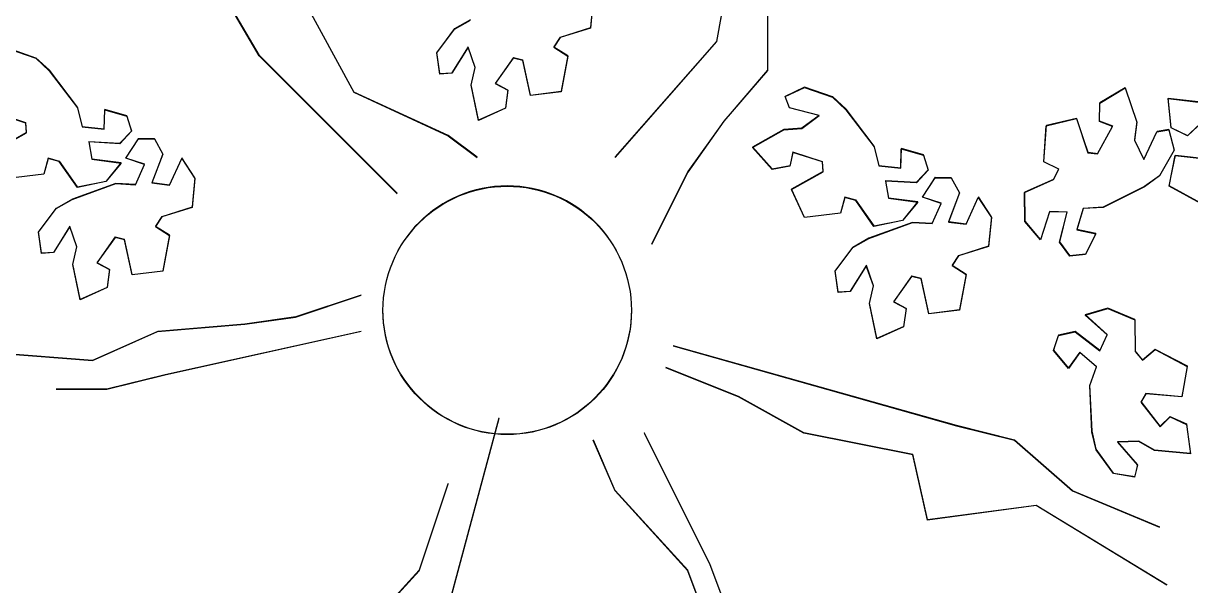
# Model space of a CAD drawing. Header units: centimetres. Extents: x -3096 to 17897, y -3131 to 15798.
# Drawn here: x 2906.1 to 3029.3, y 4307 to 4366.4 of the extents above; entities that cross this region are included whole.
import ezdxf

# ---------------------------------------------------------------- set-up
doc = ezdxf.new("R2010")
doc.units = ezdxf.units.CM
doc.layers.add('A-ANNO SYMB', color=3, linetype='Continuous', lineweight=13)
doc.layers.add('alberi', color=74, linetype='Continuous')

msp = doc.modelspace()

# ---------------------------------------------------------------- linework, layer by layer
at = {"layer": 'A-ANNO SYMB', "color": 42}
for points in [[(2945.57, 4348.44), (2931.02, 4362.98), (2925.65, 4372.17), (2916.46, 4380.59), (2910.33, 4390.54), (2915.69, 4387.48), (2918.76, 4381.36), (2927.19, 4377.53), (2931.02, 4372.94), (2935.61, 4369.11), (2940.98, 4359.16), (2950.94, 4354.56), (2954, 4352.27)], [(2968.56, 4352.27), (2979.29, 4364.51), (2980.82, 4372.94), (2990.78, 4382.89), (2994.61, 4389.78), (2993.84, 4383.65), (2991.54, 4377.53), (2984.65, 4371.4), (2984.65, 4368.34), (2984.65, 4361.45), (2980.05, 4356.09), (2976.22, 4350.74), (2972.39, 4343.08)], [(2903.43, 4331.6), (2913.39, 4330.83), (2920.29, 4333.89), (2929.48, 4334.66), (2934.85, 4335.42), (2941.74, 4337.72)], [(2941.74, 4333.89), (2921.06, 4329.3), (2914.93, 4327.77), (2909.56, 4327.77)], [(2974.69, 4332.36), (3004.57, 4323.94), (3010.7, 4322.41), (3016.83, 4317.05), (3026.02, 4313.22)], [(3026.79, 4307.1), (3013, 4315.52), (3001.5, 4313.99), (2999.97, 4320.88), (2988.48, 4323.18), (2981.58, 4327), (2973.92, 4330.07)], [(2956.3, 4324.71), (2950.94, 4304.8), (2941.74, 4294.85), (2931.02, 4272.65), (2914.93, 4256.57), (2931.02, 4277.24), (2940.21, 4300.21), (2947.87, 4308.63), (2950.94, 4317.82)], [(2971.62, 4323.18), (2978.52, 4309.4), (2980.82, 4303.27), (2984.65, 4294.85), (2985.41, 4287.96), (2983.88, 4284.13), (2978.52, 4302.51), (2976.22, 4308.63), (2968.56, 4317.05), (2966.26, 4322.41)]]:
    msp.add_lwpolyline(points, dxfattribs=at)
at = {"layer": 'A-ANNO SYMB'}
for points in [[(2966.25, 4369), (2965.94, 4365.94), (2962.76, 4364.93), (2962.09, 4363.91), (2963.56, 4362.97), (2963.56, 4362.97), (2962.87, 4359.2), (2959.62, 4358.8), (2958.82, 4362.53), (2957.82, 4362.76), (2955.92, 4360.07), (2957.23, 4359.37), (2956.98, 4357.46), (2954.15, 4356.18), (2953.35, 4359.9), (2953.8, 4361.76), (2953.04, 4363.9), (2951.34, 4361.16), (2950.05, 4361.08), (2949.75, 4363.31), (2951.6, 4365.82), (2953.31, 4366.79)], [(2904.48, 4363.78), (2907.43, 4362.75), (2908.86, 4361.42), (2911.82, 4357.53), (2912.33, 4355.5), (2914.65, 4355.25), (2914.7, 4357.3), (2917.04, 4356.65), (2917.54, 4355.04), (2916.29, 4353.72), (2916.29, 4353.72), (2913.02, 4353.9), (2913.34, 4352.08), (2916.43, 4351.68), (2914.84, 4349.72), (2911.82, 4349.1), (2909.91, 4351.84), (2908.74, 4352.17), (2908.28, 4350.5), (2908.28, 4350.5), (2904.47, 4350.03)], [(3030.05, 4355.57), (3028.97, 4354.55), (3027.24, 4355.39), (3026.92, 4358.48), (3030.7, 4358.06)], [(2903.12, 4353.01), (2906.44, 4354.89), (2906.37, 4355.91), (2903.23, 4356.92)], [(3030.37, 4347.41), (3027.02, 4349.26), (3027.67, 4352.47), (3031.46, 4352.04)]]:
    msp.add_lwpolyline(points, dxfattribs=at)
for points in [[(2988.54, 4359.66), (2991.49, 4358.64), (2992.92, 4357.3), (2995.88, 4353.41), (2996.39, 4351.38), (2998.71, 4351.13), (2998.76, 4353.19), (3001.1, 4352.53), (3001.59, 4350.92), (3000.35, 4349.6), (3000.35, 4349.6), (2997.08, 4349.79), (2997.39, 4347.96), (3000.49, 4347.56), (2998.9, 4345.6), (2995.88, 4344.99), (2993.96, 4347.73), (2992.79, 4348.05), (2992.33, 4346.38), (2992.33, 4346.38), (2988.53, 4345.91), (2987.18, 4348.9), (2990.5, 4350.77), (2990.43, 4351.79), (2987.29, 4352.8), (2987.01, 4351.35), (2985.12, 4351.01), (2983.05, 4353.33), (2986.36, 4355.2), (2988.27, 4355.33), (2990.09, 4356.69), (2986.97, 4357.5), (2986.5, 4358.7)], [(3027.56, 4353.02), (3026, 4350.32), (3024.42, 4349.17), (3020.04, 4346.99), (3017.96, 4346.87), (3017.27, 4344.64), (3019.28, 4344.21), (3018.2, 4342.03), (3016.52, 4341.85), (3015.47, 4343.32), (3015.47, 4343.32), (3016.26, 4346.49), (3014.41, 4346.53), (3013.43, 4343.57), (3011.81, 4345.49), (3011.77, 4348.58), (3014.82, 4349.94), (3015.36, 4351.03), (3013.8, 4351.79), (3013.8, 4351.79), (3014.06, 4355.61), (3017.24, 4356.38), (3018.46, 4352.77), (3019.48, 4352.65), (3021.06, 4355.54), (3019.68, 4356.09), (3019.71, 4358.01), (3022.38, 4359.61), (3023.59, 4356), (3023.36, 4354.1), (3024.36, 4352.06), (3025.74, 4354.98), (3027, 4355.21)], [(2907.72, 4344.37), (2909.57, 4346.88), (2911.28, 4347.85), (2915.87, 4349.51), (2917.96, 4349.4), (2918.89, 4351.53), (2916.94, 4352.19), (2918.27, 4354.23), (2919.95, 4354.22), (2920.84, 4352.64), (2920.84, 4352.64), (2919.69, 4349.58), (2921.52, 4349.33), (2922.83, 4352.16), (2924.22, 4350.06), (2923.91, 4347), (2920.73, 4345.99), (2920.06, 4344.97), (2921.53, 4344.03), (2921.53, 4344.03), (2920.84, 4340.26), (2917.59, 4339.86), (2916.79, 4343.59), (2915.79, 4343.82), (2913.89, 4341.13), (2915.2, 4340.43), (2914.95, 4338.52), (2912.12, 4337.24), (2911.32, 4340.96), (2911.77, 4342.82), (2911.01, 4344.96), (2909.31, 4342.23), (2908.03, 4342.14)], [(2991.78, 4340.26), (2993.63, 4342.76), (2995.34, 4343.73), (2999.93, 4345.4), (3002.02, 4345.28), (3002.95, 4347.42), (3001, 4348.07), (3002.33, 4350.12), (3004.01, 4350.11), (3004.9, 4348.52), (3004.9, 4348.52), (3003.75, 4345.46), (3005.58, 4345.22), (3006.89, 4348.05), (3008.28, 4345.95), (3007.97, 4342.88), (3004.79, 4341.87), (3004.12, 4340.85), (3005.59, 4339.91), (3005.59, 4339.91), (3004.9, 4336.15), (3001.65, 4335.74), (3000.85, 4339.47), (2999.85, 4339.71), (2997.95, 4337.02), (2999.26, 4336.31), (2999.01, 4334.41), (2996.18, 4333.12), (2995.38, 4336.84), (2995.83, 4338.7), (2995.07, 4340.85), (2993.37, 4338.11), (2992.08, 4338.02)], [(3021.15, 4318.88), (3019.3, 4321.4), (3018.88, 4323.31), (3018.64, 4328.19), (3019.36, 4330.15), (3017.59, 4331.67), (3016.39, 4330), (3014.83, 4331.87), (3015.33, 4333.48), (3017.11, 4333.86), (3017.11, 4333.86), (3019.7, 4331.86), (3020.47, 4333.54), (3018.15, 4335.62), (3020.56, 4336.34), (3023.41, 4335.14), (3023.43, 4331.8), (3024.21, 4330.86), (3025.54, 4331.98), (3025.54, 4331.98), (3028.94, 4330.22), (3028.37, 4326.99), (3024.57, 4327.32), (3024.05, 4326.44), (3026.06, 4323.83), (3027.12, 4324.88), (3028.87, 4324.08), (3029.27, 4320.99), (3025.47, 4321.33), (3023.83, 4322.3), (3021.56, 4322.21), (3023.67, 4319.78), (3023.38, 4318.52)]]:
    msp.add_lwpolyline(points, close=True, dxfattribs=at)
msp.add_circle((2957.17, 4336.13), 13.11, dxfattribs=at)
at = {"layer": 'alberi', "color": 42}
for points in [[(2945.57, 4348.38), (2931.01, 4362.93), (2925.65, 4372.11), (2916.45, 4380.54), (2910.32, 4390.49), (2915.69, 4387.43), (2918.75, 4381.3), (2927.18, 4377.47), (2931.01, 4372.88), (2935.61, 4369.05), (2940.97, 4359.1), (2950.93, 4354.51), (2953.99, 4352.21)], [(2968.55, 4352.21), (2979.28, 4364.46), (2980.81, 4372.88), (2990.77, 4382.83), (2994.6, 4389.72), (2993.84, 4383.6), (2991.54, 4377.47), (2984.64, 4371.35), (2984.64, 4368.29), (2984.64, 4361.4), (2980.04, 4356.04), (2976.21, 4350.68), (2972.38, 4343.02)], [(2903.43, 4331.54), (2913.39, 4330.78), (2920.28, 4333.84), (2929.48, 4334.6), (2934.84, 4335.37), (2941.74, 4337.67)], [(2941.74, 4333.84), (2921.05, 4329.24), (2914.92, 4327.71), (2909.56, 4327.71)], [(2974.68, 4332.31), (3004.56, 4323.89), (3010.69, 4322.36), (3016.82, 4317), (3026.01, 4313.17)], [(3026.78, 4307.04), (3012.99, 4315.47), (3001.5, 4313.93), (2999.96, 4320.82), (2988.47, 4323.12), (2981.58, 4326.95), (2973.92, 4330.01)], [(2956.29, 4324.65), (2950.93, 4304.75), (2941.74, 4294.8), (2931.01, 4272.6), (2914.92, 4256.52), (2931.01, 4277.19), (2940.2, 4300.15), (2947.87, 4308.58), (2950.93, 4317.76)], [(2971.62, 4323.12), (2978.51, 4309.34), (2980.81, 4303.22), (2984.64, 4294.8), (2985.41, 4287.91), (2983.88, 4284.08), (2978.51, 4302.45), (2976.21, 4308.58), (2968.55, 4317), (2966.25, 4322.36)]]:
    msp.add_lwpolyline(points, dxfattribs=at)
at = {"layer": 'alberi'}
for points in [[(2966.25, 4368.95), (2965.94, 4365.88), (2962.75, 4364.87), (2962.09, 4363.85), (2963.55, 4362.91), (2963.55, 4362.91), (2962.86, 4359.15), (2959.61, 4358.75), (2958.81, 4362.47), (2957.81, 4362.71), (2955.91, 4360.02), (2957.22, 4359.32), (2956.97, 4357.41), (2954.14, 4356.12), (2953.35, 4359.85), (2953.79, 4361.71), (2953.03, 4363.85), (2951.33, 4361.11), (2950.05, 4361.02), (2949.74, 4363.26), (2951.6, 4365.76), (2953.3, 4366.73)], [(2904.48, 4363.72), (2907.42, 4362.7), (2908.85, 4361.36), (2911.82, 4357.47), (2912.33, 4355.45), (2914.64, 4355.19), (2914.69, 4357.25), (2917.03, 4356.59), (2917.53, 4354.98), (2916.28, 4353.67), (2916.28, 4353.67), (2913.01, 4353.85), (2913.33, 4352.02), (2916.42, 4351.62), (2914.83, 4349.67), (2911.81, 4349.05), (2909.9, 4351.79), (2908.73, 4352.12), (2908.27, 4350.44), (2908.27, 4350.44), (2904.47, 4349.98)], [(3030.04, 4355.51), (3028.96, 4354.5), (3027.23, 4355.34), (3026.91, 4358.43), (3030.69, 4358)], [(2903.11, 4352.96), (2906.43, 4354.83), (2906.36, 4355.85), (2903.23, 4356.87)], [(3030.37, 4347.35), (3027.01, 4349.2), (3027.66, 4352.41), (3031.45, 4351.99)]]:
    msp.add_lwpolyline(points, dxfattribs=at)
for points in [[(2988.54, 4359.61), (2991.48, 4358.58), (2992.91, 4357.24), (2995.88, 4353.35), (2996.39, 4351.33), (2998.7, 4351.07), (2998.75, 4353.13), (3001.09, 4352.47), (3001.59, 4350.86), (3000.34, 4349.55), (3000.34, 4349.55), (2997.07, 4349.73), (2997.39, 4347.91), (3000.48, 4347.5), (2998.89, 4345.55), (2995.87, 4344.93), (2993.96, 4347.67), (2992.79, 4348), (2992.33, 4346.32), (2992.33, 4346.32), (2988.53, 4345.86), (2987.17, 4348.84), (2990.49, 4350.71), (2990.42, 4351.74), (2987.29, 4352.75), (2987, 4351.29), (2985.11, 4350.96), (2983.04, 4353.28), (2986.36, 4355.15), (2988.26, 4355.28), (2990.08, 4356.64), (2986.96, 4357.45), (2986.5, 4358.65)], [(3027.56, 4352.97), (3026, 4350.27), (3024.41, 4349.11), (3020.04, 4346.93), (3017.95, 4346.81), (3017.27, 4344.58), (3019.28, 4344.15), (3018.19, 4341.97), (3016.52, 4341.79), (3015.46, 4343.27), (3015.46, 4343.27), (3016.25, 4346.44), (3014.4, 4346.47), (3013.43, 4343.51), (3011.8, 4345.44), (3011.76, 4348.52), (3014.81, 4349.88), (3015.36, 4350.97), (3013.8, 4351.74), (3013.8, 4351.74), (3014.05, 4355.56), (3017.24, 4356.33), (3018.45, 4352.72), (3019.47, 4352.6), (3021.05, 4355.48), (3019.68, 4356.03), (3019.71, 4357.96), (3022.37, 4359.56), (3023.59, 4355.95), (3023.36, 4354.05), (3024.35, 4352.01), (3025.73, 4354.92), (3027, 4355.15)], [(2907.71, 4344.32), (2909.57, 4346.82), (2911.27, 4347.79), (2915.87, 4349.46), (2917.95, 4349.34), (2918.89, 4351.48), (2916.94, 4352.14), (2918.26, 4354.18), (2919.95, 4354.17), (2920.83, 4352.58), (2920.83, 4352.58), (2919.68, 4349.52), (2921.52, 4349.28), (2922.82, 4352.11), (2924.22, 4350.01), (2923.91, 4346.94), (2920.72, 4345.93), (2920.06, 4344.91), (2921.52, 4343.98), (2921.52, 4343.98), (2920.83, 4340.21), (2917.58, 4339.81), (2916.78, 4343.53), (2915.79, 4343.77), (2913.88, 4341.08), (2915.19, 4340.38), (2914.94, 4338.47), (2912.11, 4337.18), (2911.32, 4340.91), (2911.76, 4342.77), (2911, 4344.91), (2909.3, 4342.17), (2908.02, 4342.08)], [(2991.77, 4340.2), (2993.63, 4342.71), (2995.33, 4343.67), (2999.93, 4345.34), (3002.01, 4345.23), (3002.95, 4347.36), (3001, 4348.02), (3002.32, 4350.06), (3004.01, 4350.05), (3004.89, 4348.47), (3004.89, 4348.47), (3003.74, 4345.4), (3005.58, 4345.16), (3006.88, 4347.99), (3008.28, 4345.89), (3007.97, 4342.82), (3004.78, 4341.82), (3004.12, 4340.8), (3005.58, 4339.86), (3005.58, 4339.86), (3004.89, 4336.09), (3001.64, 4335.69), (3000.84, 4339.41), (2999.84, 4339.65), (2997.94, 4336.96), (2999.25, 4336.26), (2999, 4334.35), (2996.17, 4333.07), (2995.38, 4336.79), (2995.82, 4338.65), (2995.06, 4340.79), (2993.36, 4338.05), (2992.08, 4337.97)], [(3021.15, 4318.83), (3019.3, 4321.34), (3018.87, 4323.25), (3018.63, 4328.14), (3019.35, 4330.1), (3017.59, 4331.62), (3016.39, 4329.95), (3014.82, 4331.82), (3015.33, 4333.42), (3017.1, 4333.8), (3017.1, 4333.8), (3019.69, 4331.8), (3020.46, 4333.48), (3018.14, 4335.57), (3020.56, 4336.28), (3023.4, 4335.08), (3023.43, 4331.74), (3024.2, 4330.81), (3025.53, 4331.93), (3025.53, 4331.93), (3028.93, 4330.16), (3028.36, 4326.94), (3024.56, 4327.27), (3024.04, 4326.39), (3026.06, 4323.78), (3027.11, 4324.82), (3028.86, 4324.02), (3029.26, 4320.94), (3025.47, 4321.27), (3023.82, 4322.24), (3021.55, 4322.15), (3023.67, 4319.72), (3023.37, 4318.47)]]:
    msp.add_lwpolyline(points, close=True, dxfattribs=at)
msp.add_circle((2957.17, 4336.07), 13.11, dxfattribs=at)

doc.saveas('drawing.dxf')
